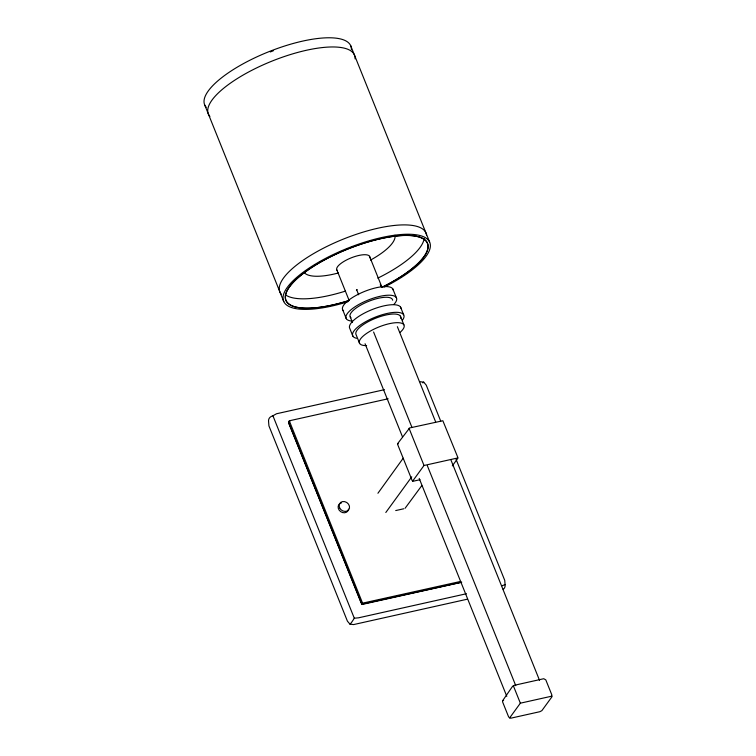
<?xml version="1.0" encoding="UTF-8"?>
<svg xmlns="http://www.w3.org/2000/svg" width="756" height="756" viewBox="0 0 756 756"><rect width="100%" height="100%" fill="white"/><g stroke="black" fill="none" stroke-linecap="round" stroke-linejoin="round"><path stroke-width="1.13" d="M461.746 582.186L361.859 604.148L288.792 423.303L288.735 421.47L289.765 420.695L388.13 398.781M377.924 493.262L403.203 458.202M419.967 479.72L413.23 481.222L412.2 480.655L397.722 444.651L397.694 443.555L409.648 427.953L442.855 420.742L457.758 457.248L457.786 458.344L452.305 465.885M502.579 700.784L512.596 686.278L514.6 685.229L543.734 678.727L545.794 679.861L551.776 694.745L551.842 696.947L541.872 710.64L539.878 711.698L510.744 718.2L508.684 717.057L502.702 702.173L502.579 700.784L503.581 700.377M457.815 457.947L424.012 465.488L412.615 481.156M460.328 581.496L362.578 603.156L361.859 604.148M551.889 696.144L520.355 703.184L509.535 718.068M385.815 512.492L411.755 476.838M421.801 485.598L405.084 508.278M356.407 290.087L357.238 289.652M467.321 599.196L353.61 624.579L349.971 624.173L347.42 621.158L268.938 425.911L268.588 421.735A16.008 8.514 26.1 0 1 272.925 415.781L276.498 413.768L384.464 389.671M461.245 582.347L363.513 604.157L362.086 603.931L361.084 602.815L288.726 422.812L288.735 421.47L290.408 420.591M288.697 422.141L289.529 421.801M397.665 443.952L398.166 443.753M502.097 585.777L505.084 584.558L504.743 580.381L456.066 459.308M395.719 510.565L403.761 508.769M466.49 593.725L358.524 617.822L354.299 618.219A16.008 1.257 -61.1 0 1 349.971 624.173M420.071 381.723L423.71 382.13L426.252 385.144L440.72 421.139M380.287 284.672L381.525 287.289M424.012 465.488L409.053 428.293M520.355 703.184L513.409 685.9M362.578 603.156L289.416 421.149M354.299 618.219L272.925 415.781M350.633 45.568L429.606 242.014M400.585 307.172L403.647 314.789M392.846 288.981L396.324 297.628M400.387 316.159L403.865 324.815M369.533 256.293L381.997 287.299M397.373 326.705L435.664 421.961M451.067 460.281L539.538 680.362M358.637 294.783L356.747 289.935M373.596 332.007L411.897 427.263M427.301 465.592L515.772 685.673M336.902 270.034L348.932 299.962M365.063 343.744L402.475 436.817M419.202 478.416L506.794 696.314M350.274 317.019L352.438 322.406M359.62 343.441L356.142 334.785A24.031 7.702 -21.9 0 1 377.187 317.633A24.031 7.702 -21.9 0 1 400.661 318.21M342.808 310.045L346.286 318.701M352.882 336.155L349.82 328.539A27.575 8.836 -21.9 0 1 372.283 309.506A27.575 8.836 -21.9 0 1 400.964 308.259M204.81 105.16L283.784 301.616M348.535 509.166A5.519 4.649 36 0 1 340.597 511.595A5.519 4.649 36 0 1 340.483 503.298M340.928 503.118A5.519 4.649 36 0 1 341.391 502.995M394.972 235.229A49.234 15.781 -21.9 0 1 370.534 260.073M338.423 272.963A49.234 15.781 -21.9 0 1 304.819 273.19M355.018 57.125A78.775 25.26 -21.9 0 1 355.093 58.873M209.903 116.433A78.775 25.26 -21.9 0 1 269.495 62.124A78.775 25.26 -21.9 0 1 354.866 56.303M206.208 107.267A78.775 25.26 -21.9 0 1 269.382 51.493A78.775 25.26 -21.9 0 1 351.408 49.698M347.845 301.757A78.775 25.26 -21.9 0 1 291.183 282.697A78.775 25.26 -21.9 0 1 411.132 234.303A78.775 25.26 -21.9 0 1 384.341 287.034M281.43 294.368A78.775 25.26 -21.9 0 1 342.213 239.567A78.775 25.26 -21.9 0 1 426.545 235.059M424.144 238.518A76.214 24.438 -21.9 0 1 377.82 278.123M345.369 291.126A76.214 24.438 -21.9 0 1 285.777 295.067M349.121 300.472A76.214 24.438 -21.9 0 1 293.158 282.508A76.214 24.438 -21.9 0 1 409.582 235.532A76.214 24.438 -21.9 0 1 382.508 287.006M270.298 51.947A76.413 24.504 -21.9 0 1 273.294 50.794M349.102 300.548A76.413 24.504 -21.9 0 1 292.997 282.536A76.413 24.504 -21.9 0 1 409.724 235.437A76.413 24.504 -21.9 0 1 382.574 287.044M366.632 345.586A24.031 7.702 -21.9 0 1 364.458 334.993A24.031 7.702 -21.9 0 1 395.35 322.746A24.031 7.702 -21.9 0 1 400.207 332.271M356.567 338.282A27.575 8.836 -21.9 0 1 375.345 317.123A27.575 8.836 -21.9 0 1 402.542 320.053M350.954 317.775A22.85 7.324 -21.9 0 1 367.501 301.805A22.85 7.324 -21.9 0 1 392.657 300.217M351.899 321.064A27.178 8.713 -21.9 0 1 352.485 308.58A27.178 8.713 -21.9 0 1 385.796 295.369A27.178 8.713 -21.9 0 1 393.904 304.413M343.611 310.943A27.178 8.713 -21.9 0 1 363.305 291.948A27.178 8.713 -21.9 0 1 393.224 290.058M337.422 270.62A17.728 5.679 -21.9 0 1 351.342 257.796A17.728 5.679 -21.9 0 1 369.741 257.805M505.084 584.558A16.008 8.514 26.1 0 1 503.184 589.368M422.897 382.914A16.008 1.257 -61.1 0 1 423.71 382.13M339.614 507.862A5.519 4.649 36 0 0 348.648 509.894A5.519 4.649 36 0 0 344.736 501.644A5.519 4.649 36 0 0 339.614 507.862"/></g></svg>
